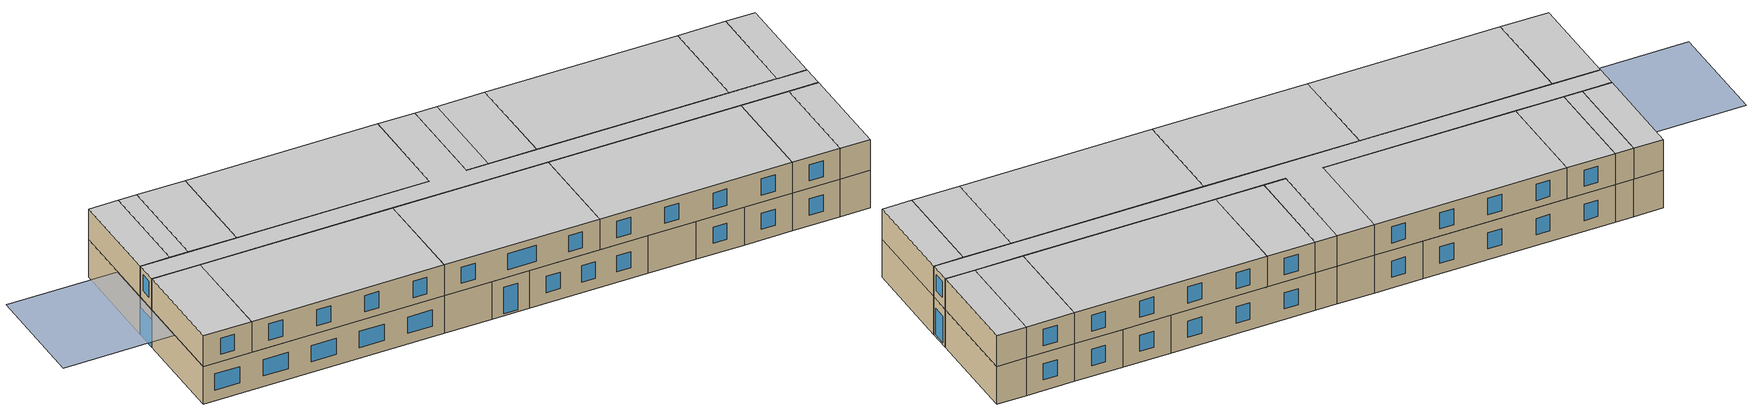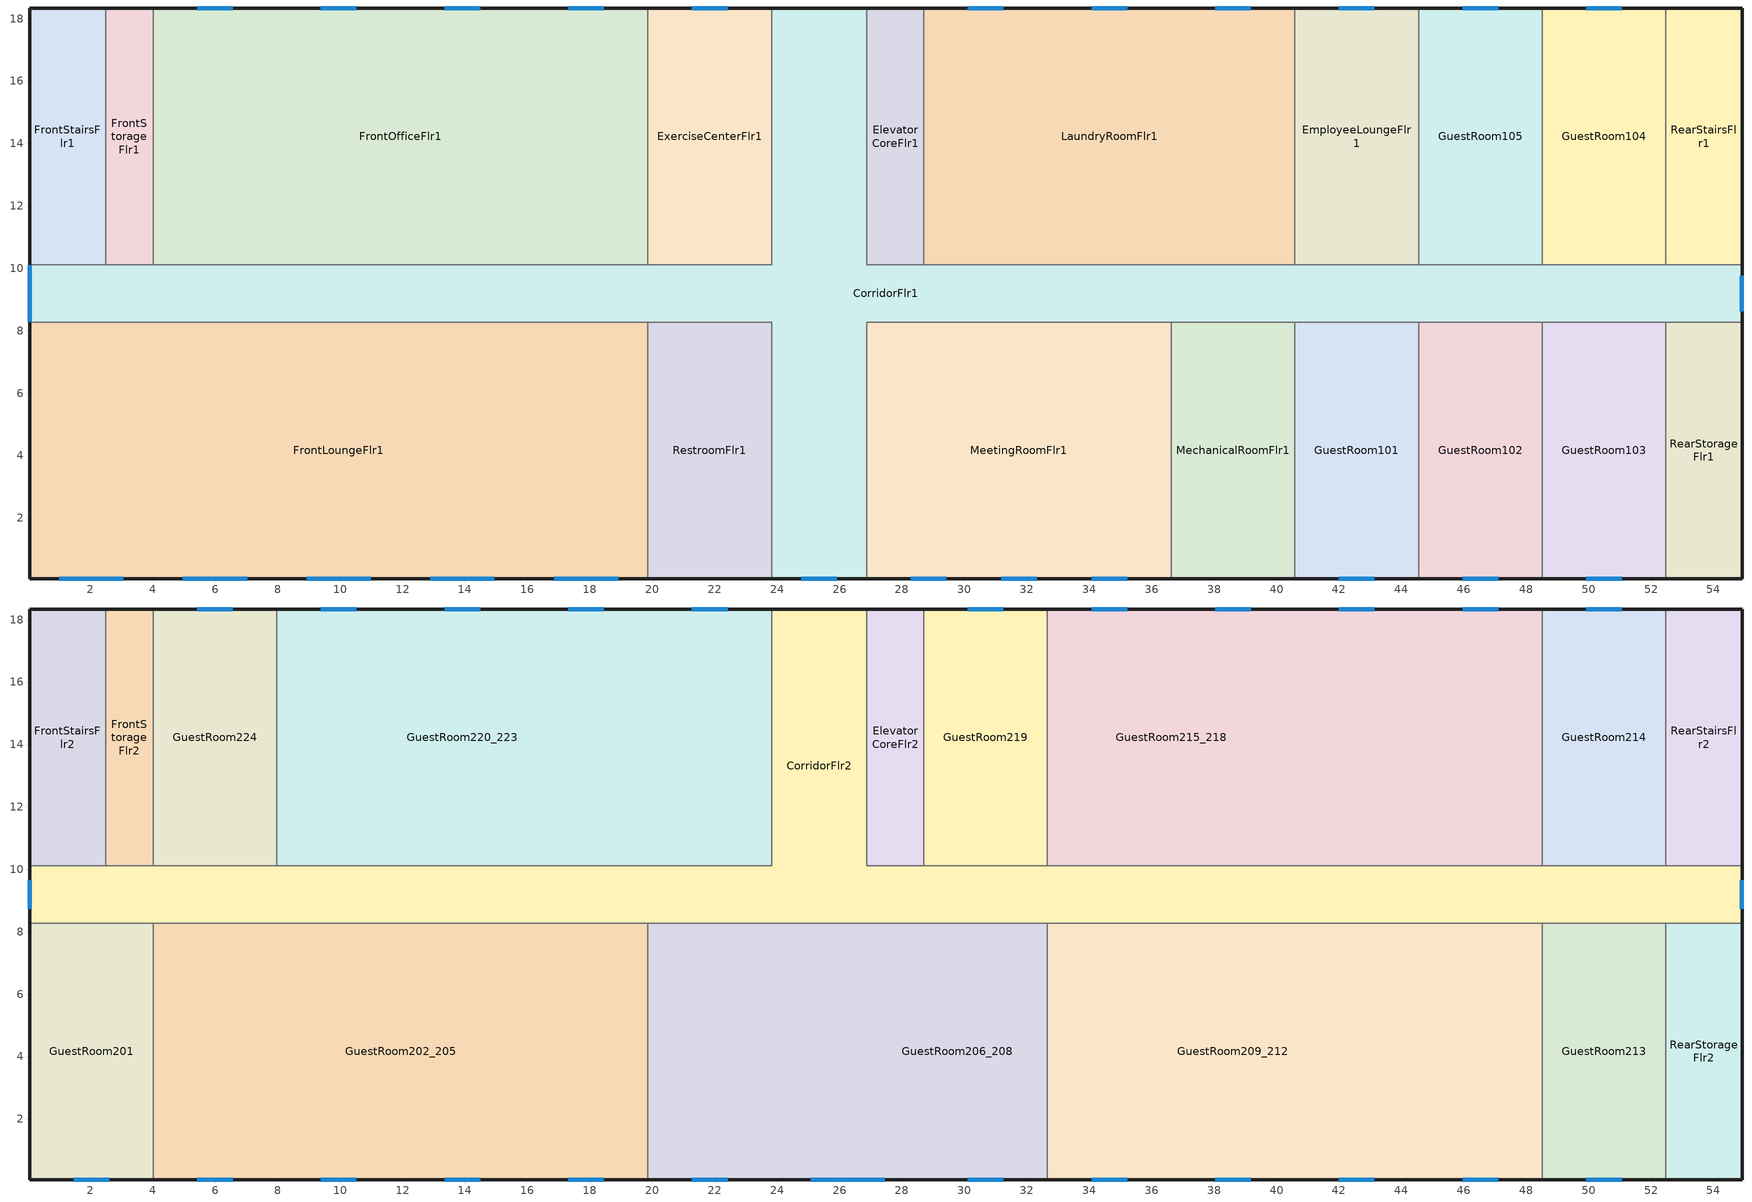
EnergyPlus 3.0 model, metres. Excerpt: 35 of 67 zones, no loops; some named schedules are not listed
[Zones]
RearStairsFlr1
 floor ground (Benchmarks-R_Pre1980_Table 8A-15_Unheated_Ext-slab): 54.91,10.11 52.47,10.11 52.47,18.34 54.91,18.34 z0
 wall outside (Steel-Framed_R-13_Ext-wall): 54.91,10.11 54.91,18.34 52.47,18.34 z0:3.35
 wall to GuestRoom104 (Standard_Int-Wall): 52.47,18.34 52.47,10.11 z0:3.35
 wall to CorridorFlr1 (Standard_Int-Wall): 52.47,10.11 54.91,10.11 z0:3.35
CorridorFlr1
 floor ground (Benchmarks-R_Pre1980_Table 8A-15_Unheated_Ext-slab): 54.91,8.28 26.87,8.28 26.87,0.05 23.82,0.05 23.82,8.28 0.05,8.28 0.05,10.11 23.82,10.11 23.82,18.34 26.87,18.34 26.87,10.11 54.91,10.11 z0
 wall outside (Steel-Framed_R-13_Ext-wall): 54.91,8.28 54.91,10.11 / 26.87,18.34 23.82,18.34 / 0.05,10.11 0.05,8.28 / 23.82,0.05 26.87,0.05 z0:3.35
 wall to GuestRoom104 (Standard_Int-Wall): 52.47,10.11 48.51,10.11 z0:3.35
 wall to GuestRoom105 (Standard_Int-Wall): 48.51,10.11 44.55,10.11 z0:3.35
 wall to EmployeeLoungeFlr1 (Standard_Int-Wall): 44.55,10.11 40.59,10.11 z0:3.35
 wall to LaundryRoomFlr1 (Standard_Int-Wall): 40.59,10.11 28.7,10.11 z0:3.35
 wall to ElevatorCoreFlr1 (Standard_Int-Wall): 28.7,10.11 26.87,10.11 26.87,18.34 z0:3.35
 wall to ExerciseCenterFlr1 (Standard_Int-Wall): 23.82,18.34 23.82,10.11 19.86,10.11 z0:3.35
 wall to FrontOfficeFlr1 (Standard_Int-Wall): 19.86,10.11 4.01,10.11 z0:3.35
 wall to FrontStorageFlr1 (Standard_Int-Wall): 4.01,10.11 2.49,10.11 z0:3.35
 wall to FrontStairsFlr1 (Standard_Int-Wall): 2.49,10.11 0.05,10.11 z0:3.35
 wall to FrontLoungeFlr1 (Standard_Int-Wall): 0.05,8.28 19.86,8.28 z0:3.35
 wall to RestroomFlr1 (Standard_Int-Wall): 19.86,8.28 23.82,8.28 23.82,0.05 z0:3.35
 wall to MeetingRoomFlr1 (Standard_Int-Wall): 26.87,0.05 26.87,8.28 36.62,8.28 z0:3.35
 wall to MechanicalRoomFlr1 (Standard_Int-Wall): 36.62,8.28 40.59,8.28 z0:3.35
 wall to GuestRoom101 (Standard_Int-Wall): 40.59,8.28 44.55,8.28 z0:3.35
 wall to GuestRoom102 (Standard_Int-Wall): 44.55,8.28 48.51,8.28 z0:3.35
 wall to GuestRoom103 (Standard_Int-Wall): 48.51,8.28 52.47,8.28 z0:3.35
 wall to RearStorageFlr1 (Standard_Int-Wall): 52.47,8.28 54.91,8.28 z0:3.35
 window (std_window_UValue_3.237_SHGC_0.25_VT_0.318_east): 54.91,8.62 54.91,9.76 z0.19:2.55
 window (std_window_UValue_3.237_SHGC_0.25_VT_0.318_west): 0.05,10.11 0.05,8.28 z0:2.44
 window (std_window_UValue_3.237_SHGC_0.25_VT_0.318): 24.78,0.05 25.92,0.05 z0.19:2.55
RearStorageFlr1
 floor ground (Benchmarks-R_Pre1980_Table 8A-15_Unheated_Ext-slab): 54.91,0.05 52.47,0.05 52.47,8.28 54.91,8.28 z0
 wall outside (Steel-Framed_R-13_Ext-wall): 52.47,0.05 54.91,0.05 54.91,8.28 z0:3.35
 wall to GuestRoom103 (Standard_Int-Wall): 52.47,8.28 52.47,0.05 z0:3.35
FrontLoungeFlr1
 floor ground (Benchmarks-R_Pre1980_Table 8A-15_Unheated_Ext-slab): 19.86,0.05 0.05,0.05 0.05,8.28 19.86,8.28 z0
 wall outside (Steel-Framed_R-13_Ext-wall): 0.05,8.28 0.05,0.05 19.86,0.05 z0:3.35
 wall to RestroomFlr1 (Standard_Int-Wall): 19.86,0.05 19.86,8.28 z0:3.35
 window (std_window_UValue_3.237_SHGC_0.25_VT_0.318): 1,0.05 3.06,0.05 / 4.96,0.05 7.02,0.05 / 8.93,0.05 10.98,0.05 / 12.89,0.05 14.94,0.05 / 16.85,0.05 18.91,0.05 z0.95:2.4
RestroomFlr1
 floor ground (Benchmarks-R_Pre1980_Table 8A-15_Unheated_Ext-slab): 23.82,0.05 19.86,0.05 19.86,8.28 23.82,8.28 z0
 wall outside (Steel-Framed_R-13_Ext-wall): 19.86,0.05 23.82,0.05 z0:3.35
MeetingRoomFlr1
 floor ground (Benchmarks-R_Pre1980_Table 8A-15_Unheated_Ext-slab): 36.62,0.05 26.87,0.05 26.87,8.28 36.62,8.28 z0
 wall outside (Steel-Framed_R-13_Ext-wall): 26.87,0.05 36.62,0.05 z0:3.35
 wall to MechanicalRoomFlr1 (Standard_Int-Wall): 36.62,0.05 36.62,8.28 z0:3.35
 window (std_window_UValue_3.237_SHGC_0.25_VT_0.318): 28.28,0.05 29.42,0.05 / 34.07,0.05 35.21,0.05 / 31.18,0.05 32.32,0.05 z0.95:2.4
MechanicalRoomFlr1
 floor ground (Benchmarks-R_Pre1980_Table 8A-15_Unheated_Ext-slab): 40.59,0.05 36.62,0.05 36.62,8.28 40.59,8.28 z0
 wall outside (Steel-Framed_R-13_Ext-wall): 36.62,0.05 40.59,0.05 z0:3.35
 wall to GuestRoom101 (Standard_Int-Wall): 40.59,0.05 40.59,8.28 z0:3.35
GuestRoom101
 floor ground (Benchmarks-R_Pre1980_Table 8A-15_Unheated_Ext-slab): 44.55,0.05 40.59,0.05 40.59,8.28 44.55,8.28 z0
 wall outside (Steel-Framed_R-13_Ext-wall): 40.59,0.05 44.55,0.05 z0:3.35
 wall to GuestRoom102 (Standard_Int-Wall): 44.55,0.05 44.55,8.28 z0:3.35
 window (std_window_UValue_3.237_SHGC_0.25_VT_0.318): 42,0.05 43.14,0.05 z0.95:2.4
GuestRoom102
 floor ground (Benchmarks-R_Pre1980_Table 8A-15_Unheated_Ext-slab): 48.51,0.05 44.55,0.05 44.55,8.28 48.51,8.28 z0
 wall outside (Steel-Framed_R-13_Ext-wall): 44.55,0.05 48.51,0.05 z0:3.35
 wall to GuestRoom103 (Standard_Int-Wall): 48.51,0.05 48.51,8.28 z0:3.35
 window (std_window_UValue_3.237_SHGC_0.25_VT_0.318): 45.96,0.05 47.1,0.05 z0.95:2.4
GuestRoom103
 floor ground (Benchmarks-R_Pre1980_Table 8A-15_Unheated_Ext-slab): 52.47,0.05 48.51,0.05 48.51,8.28 52.47,8.28 z0
 wall outside (Steel-Framed_R-13_Ext-wall): 48.51,0.05 52.47,0.05 z0:3.35
 window (std_window_UValue_3.237_SHGC_0.25_VT_0.318): 49.92,0.05 51.06,0.05 z0.95:2.4
GuestRoom104
 floor ground (Benchmarks-R_Pre1980_Table 8A-15_Unheated_Ext-slab): 52.47,10.11 48.51,10.11 48.51,18.34 52.47,18.34 z0
 wall outside (Steel-Framed_R-13_Ext-wall): 52.47,18.34 48.51,18.34 z0:3.35
 wall to GuestRoom105 (Standard_Int-Wall): 48.51,18.34 48.51,10.11 z0:3.35
 window (std_window_UValue_3.237_SHGC_0.25_VT_0.318_north): 51.06,18.34 49.92,18.34 z0.95:2.4
GuestRoom105
 floor ground (Benchmarks-R_Pre1980_Table 8A-15_Unheated_Ext-slab): 48.51,10.11 44.55,10.11 44.55,18.34 48.51,18.34 z0
 wall outside (Steel-Framed_R-13_Ext-wall): 48.51,18.34 44.55,18.34 z0:3.35
 wall to EmployeeLoungeFlr1 (Standard_Int-Wall): 44.55,18.34 44.55,10.11 z0:3.35
 window (std_window_UValue_3.237_SHGC_0.25_VT_0.318_north): 47.1,18.34 45.96,18.34 z0.95:2.4
EmployeeLoungeFlr1
 floor ground (Benchmarks-R_Pre1980_Table 8A-15_Unheated_Ext-slab): 44.55,10.11 40.59,10.11 40.59,18.34 44.55,18.34 z0
 wall outside (Steel-Framed_R-13_Ext-wall): 44.55,18.34 40.59,18.34 z0:3.35
 wall to LaundryRoomFlr1 (Standard_Int-Wall): 40.59,18.34 40.59,10.11 z0:3.35
 window (std_window_UValue_3.237_SHGC_0.25_VT_0.318_north): 43.14,18.34 42,18.34 z0.95:2.4
LaundryRoomFlr1
 floor ground (Benchmarks-R_Pre1980_Table 8A-15_Unheated_Ext-slab): 40.59,10.11 28.7,10.11 28.7,18.34 40.59,18.34 z0
 wall outside (Steel-Framed_R-13_Ext-wall): 40.59,18.34 28.7,18.34 z0:3.35
 wall to ElevatorCoreFlr1 (Standard_Int-Wall): 28.7,18.34 28.7,10.11 z0:3.35
 window (std_window_UValue_3.237_SHGC_0.25_VT_0.318_north): 39.17,18.34 38.04,18.34 / 35.21,18.34 34.07,18.34 / 31.25,18.34 30.11,18.34 z0.95:2.4
ElevatorCoreFlr1
 floor ground (Benchmarks-R_Pre1980_Table 8A-15_Unheated_Ext-slab): 28.7,10.11 26.87,10.11 26.87,18.34 28.7,18.34 z0
 wall outside (Steel-Framed_R-13_Ext-wall): 28.7,18.34 26.87,18.34 z0:3.35
ExerciseCenterFlr1
 floor ground (Benchmarks-R_Pre1980_Table 8A-15_Unheated_Ext-slab): 23.82,10.11 19.86,10.11 19.86,18.34 23.82,18.34 z0
 wall outside (Steel-Framed_R-13_Ext-wall): 23.82,18.34 19.86,18.34 z0:3.35
 wall to FrontOfficeFlr1 (Standard_Int-Wall): 19.86,18.34 19.86,10.11 z0:3.35
 window (std_window_UValue_3.237_SHGC_0.25_VT_0.318_north): 22.41,18.34 21.27,18.34 z0.95:2.4
FrontOfficeFlr1
 floor ground (Benchmarks-R_Pre1980_Table 8A-15_Unheated_Ext-slab): 19.86,10.11 4.01,10.11 4.01,18.34 19.86,18.34 z0
 wall outside (Steel-Framed_R-13_Ext-wall): 19.86,18.34 4.01,18.34 z0:3.35
 wall to FrontStorageFlr1 (Standard_Int-Wall): 4.01,18.34 4.01,10.11 z0:3.35
 window (std_window_UValue_3.237_SHGC_0.25_VT_0.318_north): 18.45,18.34 17.31,18.34 / 14.49,18.34 13.35,18.34 / 10.52,18.34 9.38,18.34 / 6.56,18.34 5.42,18.34 z0.95:2.4
FrontStairsFlr1
 floor ground (Benchmarks-R_Pre1980_Table 8A-15_Unheated_Ext-slab): 2.49,10.11 0.05,10.11 0.05,18.34 2.49,18.34 z0
 wall outside (Steel-Framed_R-13_Ext-wall): 2.49,18.34 0.05,18.34 0.05,10.11 z0:3.35
 wall to FrontStorageFlr1 (Standard_Int-Wall): 2.49,10.11 2.49,18.34 z0:3.35
FrontStorageFlr1
 floor ground (Benchmarks-R_Pre1980_Table 8A-15_Unheated_Ext-slab): 4.01,10.11 2.49,10.11 2.49,18.34 4.01,18.34 z0
 wall outside (Steel-Framed_R-13_Ext-wall): 4.01,18.34 2.49,18.34 z0:3.35
RearStairsFlr2
 floor to RearStairsFlr1 (INT-FLOOR-TOPSIDE): 54.91,10.11 52.47,10.11 52.47,18.34 54.91,18.34 z3.35
 wall outside (Steel-Framed_R-13_Ext-wall): 54.91,10.11 54.91,18.34 52.47,18.34 z3.35:6.1
 wall to GuestRoom214 (Standard_Int-Wall): 52.47,18.34 52.47,10.11 z3.35:6.1
 wall to CorridorFlr2 (Standard_Int-Wall): 52.47,10.11 54.91,10.11 z3.35:6.1
 ceiling to RearStairsFlr3 (INT-FLOOR-UNDERSIDE): 52.47,10.11 54.91,10.11 54.91,18.34 52.47,18.34 z6.1
CorridorFlr2
 floor to CorridorFlr1 (INT-FLOOR-TOPSIDE): 54.91,8.28 0.05,8.28 0.05,10.11 23.82,10.11 23.82,18.34 26.87,18.34 26.87,10.11 54.91,10.11 z3.35
 wall outside (Steel-Framed_R-13_Ext-wall): 54.91,8.28 54.91,10.11 / 26.87,18.34 23.82,18.34 / 0.05,10.11 0.05,8.28 z3.35:6.1
 wall to GuestRoom214 (Standard_Int-Wall): 52.47,10.11 48.51,10.11 z3.35:6.1
 wall to GuestRoom215_218 (Standard_Int-Wall): 48.51,10.11 32.66,10.11 z3.35:6.1
 wall to GuestRoom219 (Standard_Int-Wall): 32.66,10.11 28.7,10.11 z3.35:6.1
 wall to ElevatorCoreFlr2 (Standard_Int-Wall): 28.7,10.11 26.87,10.11 26.87,18.34 z3.35:6.1
 wall to GuestRoom220_223 (Standard_Int-Wall): 23.82,18.34 23.82,10.11 7.97,10.11 z3.35:6.1
 wall to GuestRoom224 (Standard_Int-Wall): 7.97,10.11 4.01,10.11 z3.35:6.1
 wall to FrontStorageFlr2 (Standard_Int-Wall): 4.01,10.11 2.49,10.11 z3.35:6.1
 wall to FrontStairsFlr2 (Standard_Int-Wall): 2.49,10.11 0.05,10.11 z3.35:6.1
 wall to GuestRoom201 (Standard_Int-Wall): 0.05,8.28 4.01,8.28 z3.35:6.1
 wall to GuestRoom202_205 (Standard_Int-Wall): 4.01,8.28 19.86,8.28 z3.35:6.1
 wall to GuestRoom206_208 (Standard_Int-Wall): 19.86,8.28 32.66,8.28 z3.35:6.1
 wall to GuestRoom209_212 (Standard_Int-Wall): 32.66,8.28 48.51,8.28 z3.35:6.1
 wall to GuestRoom213 (Standard_Int-Wall): 48.51,8.28 52.47,8.28 z3.35:6.1
 wall to RearStorageFlr2 (Standard_Int-Wall): 52.47,8.28 54.91,8.28 z3.35:6.1
 window (std_window_UValue_3.237_SHGC_0.25_VT_0.318_east): 54.91,8.73 54.91,9.66 z4.19:5.61
 window (std_window_UValue_3.237_SHGC_0.25_VT_0.318_west): 0.05,9.66 0.05,8.73 z4.19:5.61
 ceiling to CorridorFlr3 (INT-FLOOR-UNDERSIDE): 0.05,8.28 54.91,8.28 54.91,10.11 26.87,10.11 26.87,18.34 23.82,18.34 23.82,10.11 0.05,10.11 z6.1
RearStorageFlr2
 floor to RearStorageFlr1 (INT-FLOOR-TOPSIDE): 54.91,0.05 52.47,0.05 52.47,8.28 54.91,8.28 z3.35
 wall outside (Steel-Framed_R-13_Ext-wall): 52.47,0.05 54.91,0.05 54.91,8.28 z3.35:6.1
 wall to GuestRoom213 (Standard_Int-Wall): 52.47,8.28 52.47,0.05 z3.35:6.1
 ceiling to RearStorageFlr3 (INT-FLOOR-UNDERSIDE): 52.47,0.05 54.91,0.05 54.91,8.28 52.47,8.28 z6.1
GuestRoom201
 floor to FrontLoungeFlr1 (INT-FLOOR-TOPSIDE): 4.01,0.05 0.05,0.05 0.05,8.28 4.01,8.28 z3.35
 wall outside (Steel-Framed_R-13_Ext-wall): 0.05,8.28 0.05,0.05 4.01,0.05 z3.35:6.1
 wall to GuestRoom202_205 (Standard_Int-Wall): 4.01,0.05 4.01,8.28 z3.35:6.1
 window (std_window_UValue_3.237_SHGC_0.25_VT_0.318): 1.46,0.05 2.6,0.05 z4:5.45
 ceiling to GuestRoom301 (INT-FLOOR-UNDERSIDE): 0.05,0.05 4.01,0.05 4.01,8.28 0.05,8.28 z6.1
GuestRoom202_205
 floor to FrontLoungeFlr1 (INT-FLOOR-TOPSIDE): 19.86,0.05 4.01,0.05 4.01,8.28 19.86,8.28 z3.35
 wall outside (Steel-Framed_R-13_Ext-wall): 4.01,0.05 19.86,0.05 z3.35:6.1
 wall to GuestRoom206_208 (Standard_Int-Wall): 19.86,0.05 19.86,8.28 z3.35:6.1
 window (std_window_UValue_3.237_SHGC_0.25_VT_0.318): 5.42,0.05 6.56,0.05 / 9.38,0.05 10.52,0.05 / 13.35,0.05 14.49,0.05 / 17.31,0.05 18.45,0.05 z4:5.45
 ceiling to GuestRoom302_305 (INT-FLOOR-UNDERSIDE): 4.01,0.05 19.86,0.05 19.86,8.28 4.01,8.28 z6.1
GuestRoom206_208
 floor to CorridorFlr1 (INT-FLOOR-TOPSIDE): 26.87,0.05 23.82,0.05 23.82,8.28 26.87,8.28 z3.35
 floor to RestroomFlr1 (INT-FLOOR-TOPSIDE): 23.82,0.05 19.86,0.05 19.86,8.28 23.82,8.28 z3.35
 floor to MeetingRoomFlr1 (INT-FLOOR-TOPSIDE): 32.66,0.05 26.87,0.05 26.87,8.28 32.66,8.28 z3.35
 wall outside (Steel-Framed_R-13_Ext-wall): 19.86,0.05 32.66,0.05 z3.35:6.1
 wall to GuestRoom209_212 (Standard_Int-Wall): 32.66,0.05 32.66,8.28 z3.35:6.1
 window (std_window_UValue_3.237_SHGC_0.25_VT_0.318): 21.27,0.05 22.41,0.05 / 25.08,0.05 27.44,0.05 / 30.11,0.05 31.25,0.05 z4:5.45
 ceiling to GuestRoom306_308 (INT-FLOOR-UNDERSIDE): 19.86,0.05 32.66,0.05 32.66,8.28 19.86,8.28 z6.1
GuestRoom209_212
 floor to MeetingRoomFlr1 (INT-FLOOR-TOPSIDE): 36.62,0.05 32.66,0.05 32.66,8.28 36.62,8.28 z3.35
 floor to MechanicalRoomFlr1 (INT-FLOOR-TOPSIDE): 40.59,0.05 36.62,0.05 36.62,8.28 40.59,8.28 z3.35
 floor to GuestRoom101 (INT-FLOOR-TOPSIDE): 44.55,0.05 40.59,0.05 40.59,8.28 44.55,8.28 z3.35
 floor to GuestRoom102 (INT-FLOOR-TOPSIDE): 48.51,0.05 44.55,0.05 44.55,8.28 48.51,8.28 z3.35
 wall outside (Steel-Framed_R-13_Ext-wall): 32.66,0.05 48.51,0.05 z3.35:6.1
 wall to GuestRoom213 (Standard_Int-Wall): 48.51,0.05 48.51,8.28 z3.35:6.1
 window (std_window_UValue_3.237_SHGC_0.25_VT_0.318): 34.07,0.05 35.21,0.05 / 38.04,0.05 39.17,0.05 / 42,0.05 43.14,0.05 / 45.96,0.05 47.1,0.05 z4:5.45
 ceiling to GuestRoom309_312 (INT-FLOOR-UNDERSIDE): 32.66,0.05 48.51,0.05 48.51,8.28 32.66,8.28 z6.1
GuestRoom213
 floor to GuestRoom103 (INT-FLOOR-TOPSIDE): 52.47,0.05 48.51,0.05 48.51,8.28 52.47,8.28 z3.35
 wall outside (Steel-Framed_R-13_Ext-wall): 48.51,0.05 52.47,0.05 z3.35:6.1
 window (std_window_UValue_3.237_SHGC_0.25_VT_0.318): 49.92,0.05 51.06,0.05 z4:5.45
 ceiling to GuestRoom313 (INT-FLOOR-UNDERSIDE): 48.51,0.05 52.47,0.05 52.47,8.28 48.51,8.28 z6.1
GuestRoom214
 floor to GuestRoom104 (INT-FLOOR-TOPSIDE): 52.47,10.11 48.51,10.11 48.51,18.34 52.47,18.34 z3.35
 wall outside (Steel-Framed_R-13_Ext-wall): 52.47,18.34 48.51,18.34 z3.35:6.1
 wall to GuestRoom215_218 (Standard_Int-Wall): 48.51,18.34 48.51,10.11 z3.35:6.1
 window (std_window_UValue_3.237_SHGC_0.25_VT_0.318_north): 51.06,18.34 49.92,18.34 z4:5.45
 ceiling to GuestRoom314 (INT-FLOOR-UNDERSIDE): 48.51,10.11 52.47,10.11 52.47,18.34 48.51,18.34 z6.1
GuestRoom215_218
 floor to GuestRoom105 (INT-FLOOR-TOPSIDE): 48.51,10.11 44.55,10.11 44.55,18.34 48.51,18.34 z3.35
 floor to EmployeeLoungeFlr1 (INT-FLOOR-TOPSIDE): 44.55,10.11 40.59,10.11 40.59,18.34 44.55,18.34 z3.35
 floor to LaundryRoomFlr1 (INT-FLOOR-TOPSIDE): 40.59,10.11 32.66,10.11 32.66,18.34 40.59,18.34 z3.35
 wall outside (Steel-Framed_R-13_Ext-wall): 48.51,18.34 32.66,18.34 z3.35:6.1
 wall to GuestRoom219 (Standard_Int-Wall): 32.66,18.34 32.66,10.11 z3.35:6.1
 window (std_window_UValue_3.237_SHGC_0.25_VT_0.318_north): 47.1,18.34 45.96,18.34 / 43.14,18.34 42,18.34 / 39.17,18.34 38.04,18.34 / 35.21,18.34 34.07,18.34 z4:5.45
 ceiling to GuestRoom315_318 (INT-FLOOR-UNDERSIDE): 32.66,10.11 48.51,10.11 48.51,18.34 32.66,18.34 z6.1
ElevatorCoreFlr2
 floor to ElevatorCoreFlr1 (INT-FLOOR-TOPSIDE): 28.7,10.11 26.87,10.11 26.87,18.34 28.7,18.34 z3.35
 wall outside (Steel-Framed_R-13_Ext-wall): 28.7,18.34 26.87,18.34 z3.35:6.1
 wall to GuestRoom219 (Standard_Int-Wall): 28.7,10.11 28.7,18.34 z3.35:6.1
 ceiling to ElevatorCoreFlr3 (INT-FLOOR-UNDERSIDE): 26.87,10.11 28.7,10.11 28.7,18.34 26.87,18.34 z6.1
GuestRoom219
 floor to LaundryRoomFlr1 (INT-FLOOR-TOPSIDE): 32.66,10.11 28.7,10.11 28.7,18.34 32.66,18.34 z3.35
 wall outside (Steel-Framed_R-13_Ext-wall): 32.66,18.34 28.7,18.34 z3.35:6.1
 window (std_window_UValue_3.237_SHGC_0.25_VT_0.318_north): 31.25,18.34 30.11,18.34 z4:5.45
 ceiling to GuestRoom319 (INT-FLOOR-UNDERSIDE): 28.7,10.11 32.66,10.11 32.66,18.34 28.7,18.34 z6.1
GuestRoom220_223
 floor to ExerciseCenterFlr1 (INT-FLOOR-TOPSIDE): 23.82,10.11 19.86,10.11 19.86,18.34 23.82,18.34 z3.35
 floor to FrontOfficeFlr1 (INT-FLOOR-TOPSIDE): 19.86,10.11 7.97,10.11 7.97,18.34 19.86,18.34 z3.35
 wall outside (Steel-Framed_R-13_Ext-wall): 23.82,18.34 7.97,18.34 z3.35:6.1
 wall to GuestRoom224 (Standard_Int-Wall): 7.97,18.34 7.97,10.11 z3.35:6.1
 window (std_window_UValue_3.237_SHGC_0.25_VT_0.318_north): 22.41,18.34 21.27,18.34 / 18.45,18.34 17.31,18.34 / 14.49,18.34 13.35,18.34 / 10.52,18.34 9.38,18.34 z4:5.45
 ceiling to GuestRoom320_323 (INT-FLOOR-UNDERSIDE): 7.97,10.11 23.82,10.11 23.82,18.34 7.97,18.34 z6.1
GuestRoom224
 floor to FrontOfficeFlr1 (INT-FLOOR-TOPSIDE): 7.97,10.11 4.01,10.11 4.01,18.34 7.97,18.34 z3.35
 wall outside (Steel-Framed_R-13_Ext-wall): 7.97,18.34 4.01,18.34 z3.35:6.1
 wall to FrontStorageFlr2 (Standard_Int-Wall): 4.01,18.34 4.01,10.11 z3.35:6.1
 window (std_window_UValue_3.237_SHGC_0.25_VT_0.318_north): 6.56,18.34 5.42,18.34 z4:5.45
 ceiling to GuestRoom324 (INT-FLOOR-UNDERSIDE): 4.01,10.11 7.97,10.11 7.97,18.34 4.01,18.34 z6.1
FrontStorageFlr2
 floor to FrontStorageFlr1 (INT-FLOOR-TOPSIDE): 4.01,10.11 2.49,10.11 2.49,18.34 4.01,18.34 z3.35
 wall outside (Steel-Framed_R-13_Ext-wall): 4.01,18.34 2.49,18.34 z3.35:6.1
 wall to FrontStairsFlr2 (Standard_Int-Wall): 2.49,18.34 2.49,10.11 z3.35:6.1
 ceiling to FrontStorageFlr3 (INT-FLOOR-UNDERSIDE): 2.49,10.11 4.01,10.11 4.01,18.34 2.49,18.34 z6.1
FrontStairsFlr2
 floor to FrontStairsFlr1 (INT-FLOOR-TOPSIDE): 2.49,10.11 0.05,10.11 0.05,18.34 2.49,18.34 z3.35
 wall outside (Steel-Framed_R-13_Ext-wall): 2.49,18.34 0.05,18.34 0.05,10.11 z3.35:6.1
 ceiling to FrontStairsFlr3 (INT-FLOOR-UNDERSIDE): 0.05,10.11 2.49,10.11 2.49,18.34 0.05,18.34 z6.1
shading: 0,4.57 0,13.72 -9.14,13.72 -9.14,4.57 z3.35
[Building]
Benchmark Small Hotel New V1.0_3.0: North Axis=0; Terrain=City; Loads Convergence Tolerance Value=0.04; Temperature Convergence Tolerance Value=0.2; Solar Distribution=FullInteriorAndExterior; Maximum Number of Warmup Days=25
[Site:Location]
LAS_VEGAS_NV_USA TMY2-23169: Latitude {deg}=36.08; Longitude {deg}=-115.17; Time Zone {hr}=-8; Elevation {m}=664
[Site:GroundTemperature:BuildingSurface]
19.75, 19.79, 19.8, 19.83, 19.86, 19.86, 19.81, 19.8, 19.83, 19.86, 19.87, 19.84
[Site:WaterMainsTemperature]
Calculation Method=CORRELATION; Annual Average Outdoor Air Temperature {C}=19.48; Maximum Difference In Monthly Average Outdoor Air Temperatures {deltaC}=25.6
[SizingPeriod:DesignDay] Barometric Pressure {Pa}=93598; Rain Indicator=0; Snow Indicator=0; Day of Month=21; Daylight Saving Time Indicator=0; Humidity Indicating Type=WetBulb
Name | Maximum Dry-Bulb Temperature {C} | Daily Temperature Range {deltaC} | Humidity Indicating Conditions at Maximum Dry-Bulb | Wind Speed {m/s} | Wind Direction {deg} | Sky Clearness | Month | Day Type
LAS_VEGAS Ann Htg 99.6% Condns DB | -1.7 | 0 | -1.7 | 3.1 | 240 | 0 | 1 | WinterDesignDay
LAS_VEGAS Ann Clg .4% Condns DB=>MWB | 42.4 | 13.6 | 19.4 | 5.3 | 230 | 1 | 7 | SummerDesignDay
[WindowMaterial:Glazing]
Theoretical Glass [68]: Optical Data Type=SpectralAverage; Thickness=0.003; Solar Transmittance at Normal Incidence=0.2442; Front Side Solar Reflectance at Normal Incidence=0.7058; Back Side Solar Reflectance at Normal Incidence=0.7058; Visible Transmittance at Normal Incidence=0.3192; Front Side Visible Reflectance at Normal Incidence=0.6308; Back Side Visible Reflectance at Normal Incidence=0.6308; Infrared Transmittance at Normal Incidence=0; Front Side Infrared Hemispherical Emissivity=0.9; Back Side Infrared Hemispherical Emissivity=0.9; Conductivity=0.0199; Dirt Correction Factor for Solar and Visible Transmittance=1; Solar Diffusing=No
[Material] Thermal Absorptance=0.9
Name | Roughness | Thickness | Conductivity | Density | Specific Heat | Solar Absorptance | Visible Absorptance | Thickness {m} | Conductivity {W/m-K} | Density {kg/m3} | Specific Heat {J/kg-K}
GP01 1/2 GYPSUM | Smooth | 0.0127 | 0.16 | 800 | 1090 | 0.7 | 0.5
Wall Insulation [1] | MediumRough | 0.0373 | 0.045 | 265 | 836.8 | 0.7 | 0.7
1/2IN Gypsum | Smooth | 0.0127 | 0.16 | 784.9 | 830 | 0.92 | 0.92
MAT-CC05 8 HW CONCRETE | Rough | 0.2032 | 1.311 | 2240 | 836.8 | 0.7 | 0.7
Std Wood 6inch | MediumSmooth |  |  |  |  | 0.7 | 0.7 | 0.15 | 0.12 | 540 | 1210
Std MAT-CC05 4  MW CONCRETE | Rough |  |  |  |  | 0.7 | 0.2 | 0.1 | 0.858 | 1968 | 836.8
[Material:NoMass] Thermal Absorptance=0.9; Solar Absorptance=0.7
Name | Roughness | Thermal Resistance {(m2-K)/W} | Visible Absorptance | Thermal Resistance {m2-K/W}
MAT-SHEATH | Rough | 0.3626 | 0.7
CP02 CARPET PAD | VeryRough | 0.2165 | 0.8
Std CP02 CARPET PAD | VeryRough |  | 0.8 | 0.21648
[Construction]
InteriorFurnishings: Std Wood 6inch
INT-FLOOR-TOPSIDE: Std MAT-CC05 4  MW CONCRETE, Std CP02 CARPET PAD
INT-FLOOR-UNDERSIDE: Std CP02 CARPET PAD, Std MAT-CC05 4  MW CONCRETE
std_window_UValue_3.237_SHGC_0.25_VT_0.318; std_window_UValue_3.237_SHGC_0.25_VT_0.318_east; std_window_UValue_3.237_SHGC_0.25_VT_0.318_north; std_window_UValue_3.237_SHGC_0.25_VT_0.318_west: Theoretical Glass [68]
Standard_Int-Wall: GP01 1/2 GYPSUM, GP01 1/2 GYPSUM
Steel-Framed_R-13_Ext-wall: MAT-SHEATH, Wall Insulation [1], 1/2IN Gypsum
Benchmarks-R_Pre1980_Table 8A-15_Unheated_Ext-slab: MAT-CC05 8 HW CONCRETE, CP02 CARPET PAD
[ComponentCost:LineItem]
Name | Line Item Type | Item | Cost per Unit of Output Capacity | Cost per Each | Quantity
LIGHTING EQUIP:RearStairsFlr1 | Lights | RearStairsFlr1 | 1
LIGHTING EQUIP:RearStorageFlr1 | Lights | RearStorageFlr1 | 1
ElectricEquipment:ElevatorCoreFlr1:Elevators | General | ElevatorCoreFlr1 |  | 1 | 1.932
LIGHTING EQUIP:FrontStairsFlr1 | Lights | FrontStairsFlr1 | 1
LIGHTING EQUIP:FrontStorageFlr1 | Lights | FrontStorageFlr1 | 1
LIGHTING EQUIP:RearStairsFlr2 | Lights | RearStairsFlr2 | 1
LIGHTING EQUIP:RearStorageFlr2 | Lights | RearStorageFlr2 | 1
LIGHTING EQUIP:FrontStorageFlr2 | Lights | FrontStorageFlr2 | 1
LIGHTING EQUIP:FrontStairsFlr2 | Lights | FrontStairsFlr2 | 1
[Zone] Type=1; Multiplier=1; Ceiling Height=-9999; Part of Total Floor Area=Yes
Name | Volume
RearStairsFlr1 | 67.2974
CorridorFlr1 | 504.616
RearStorageFlr1 | 67.3023
FrontLoungeFlr1 | 546.6966
RestroomFlr1; MechanicalRoomFlr1; GuestRoom101; GuestRoom102; GuestRoom103 | 109.3393
MeetingRoomFlr1 | 269.1429
GuestRoom104; GuestRoom105; EmployeeLoungeFlr1; ExerciseCenterFlr1 | 109.3313
LaundryRoomFlr1 | 327.994
ElevatorCoreFlr1 | 50.4606
FrontOfficeFlr1 | 437.3254
FrontStairsFlr1 | 67.2808
FrontStorageFlr1 | 42.0505
RearStairsFlr2 | 55.0615
CorridorFlr2 | 344.0527
RearStorageFlr2 | 55.0655
GuestRoom201; GuestRoom213 | 89.4594
GuestRoom202_205; GuestRoom209_212 | 357.8378
GuestRoom206_208 | 289.0228
GuestRoom214; GuestRoom219; GuestRoom224 | 89.4529
GuestRoom215_218; GuestRoom220_223 | 357.8117
ElevatorCoreFlr2 | 41.286
FrontStorageFlr2 | 34.405
FrontStairsFlr2 | 55.0479
[InternalMass] Construction=InteriorFurnishings
Name | Zone | Surface Area
RearStairsFlr1_InternalMass_1 | RearStairsFlr1 | 40.144
CorridorFlr1_InternalMass_1 | CorridorFlr1 | 301.0117
RearStorageFlr1_InternalMass_1 | RearStorageFlr1 | 40.1469
FrontLoungeFlr1_InternalMass_1 | FrontLoungeFlr1 | 326.1134
RestroomFlr1_InternalMass_1 | RestroomFlr1 | 65.2227
MeetingRoomFlr1_InternalMass_1 | MeetingRoomFlr1 | 160.5482
MechanicalRoomFlr1_InternalMass_1 | MechanicalRoomFlr1 | 65.2227
GuestRoom101_InternalMass_1 | GuestRoom101 | 65.2227
GuestRoom102_InternalMass_1 | GuestRoom102 | 65.2227
GuestRoom103_InternalMass_1 | GuestRoom103 | 65.2227
GuestRoom104_InternalMass_1 | GuestRoom104 | 65.2179
GuestRoom105_InternalMass_1 | GuestRoom105 | 65.2179
EmployeeLoungeFlr1_InternalMass_1 | EmployeeLoungeFlr1 | 65.2179
LaundryRoomFlr1_InternalMass_1 | LaundryRoomFlr1 | 195.6538
ElevatorCoreFlr1_InternalMass_1 | ElevatorCoreFlr1 | 30.1006
ExerciseCenterFlr1_InternalMass_1 | ExerciseCenterFlr1 | 65.2179
FrontOfficeFlr1_InternalMass_1 | FrontOfficeFlr1 | 260.8717
FrontStairsFlr1_InternalMass_1 | FrontStairsFlr1 | 40.1341
FrontStorageFlr1_InternalMass_1 | FrontStorageFlr1 | 25.0838
RearStairsFlr2_InternalMass_1 | RearStairsFlr2 | 40.144
CorridorFlr2_InternalMass_1 | CorridorFlr2 | 250.8404
RearStorageFlr2_InternalMass_1 | RearStorageFlr2 | 40.1469
GuestRoom201_InternalMass_1 | GuestRoom201 | 65.2227
GuestRoom202_205_InternalMass_1 | GuestRoom202_205 | 260.8908
GuestRoom206_208_InternalMass_1 | GuestRoom206_208 | 210.7195
GuestRoom209_212_InternalMass_1 | GuestRoom209_212 | 260.8908
GuestRoom213_InternalMass_1 | GuestRoom213 | 65.2227
GuestRoom214_InternalMass_1 | GuestRoom214 | 65.2179
GuestRoom215_218_InternalMass_1 | GuestRoom215_218 | 260.8717
GuestRoom219_InternalMass_1 | GuestRoom219 | 65.2179
GuestRoom220_223_InternalMass_1 | GuestRoom220_223 | 260.8717
GuestRoom224_InternalMass_1 | GuestRoom224 | 65.2179
FrontStorageFlr2_InternalMass_1 | FrontStorageFlr2 | 25.0838
FrontStairsFlr2_InternalMass_1 | FrontStairsFlr2 | 40.1341
[Lights] Design Level Calculation Method=LightingLevel; Return Air Fraction=0; Fraction Radiant=0.7; Fraction Visible=0.2; Fraction Replaceable=1; Return Air Fraction is Calculated from Plenum Temperature=No
Name | Zone | Schedule | Design Level {W}
RearStairsFlr1_Lights | RearStairsFlr1 | Corridor_Ltg_Sch | 129.6651
CorridorFlr1_Lights | CorridorFlr1 | Corridor_Ltg_Sch | 809.7215
RearStorageFlr1_Lights | RearStorageFlr1 | Storage_Ltg_Sch | 172.6317
FrontLoungeFlr1_Lights | FrontLoungeFlr1 | EmployeeLounge_Ltg_Sch | 1924.07
RestroomFlr1_Lights | RestroomFlr1 | BLDG_LIGHT_SCH | 316.33
MeetingRoomFlr1_Lights | MeetingRoomFlr1 | MeetingRoom_Ltg_Sch_Base | 1123.84
MechanicalRoomFlr1_Lights | MechanicalRoomFlr1 | BLDG_LIGHT_SCH | 526.9993
GuestRoom101_Lights | GuestRoom101 | GuestRoom_Ltg_Sch_Base | 877.2452
GuestRoom102_Lights | GuestRoom102 | GuestRoom_Ltg_Sch_Base | 877.2452
GuestRoom103_Lights | GuestRoom103 | GuestRoom_Ltg_Sch_Base | 877.2452
GuestRoom104_Lights | GuestRoom104 | GuestRoom_Ltg_Sch_Base | 877.1812
GuestRoom105_Lights | GuestRoom105 | GuestRoom_Ltg_Sch_Base | 877.1812
EmployeeLoungeFlr1_Lights | EmployeeLoungeFlr1 | EmployeeLounge_Ltg_Sch | 420.6557
LaundryRoomFlr1_Lights | LaundryRoomFlr1 | LaundryRoom_Ltg_Sch | 733.7018
ExerciseCenterFlr1_Lights | ExerciseCenterFlr1 | ExerciseRoom_Ltg_Sch_Base | 316.307
FrontOfficeFlr1_Lights | FrontOfficeFlr1 | Office_Ltg_Sch_Base | 1544.36
FrontStairsFlr1_Lights | FrontStairsFlr1 | Corridor_Ltg_Sch | 129.6332
FrontStorageFlr1_Lights | FrontStorageFlr1 | Storage_Ltg_Sch | 107.8604
RearStairsFlr2_Lights | RearStairsFlr2 | Corridor_Ltg_Sch | 129.6651
CorridorFlr2_Lights | CorridorFlr2 | Corridor_Ltg_Sch | 674.7607
RearStorageFlr2_Lights | RearStorageFlr2 | Storage_Ltg_Sch | 172.6317
GuestRoom201_Lights | GuestRoom201 | GuestRoom_Ltg_Sch_Base | 877.2452
GuestRoom202_205_Lights | GuestRoom202_205 | GuestRoom_Ltg_Sch_Base | 3508.98
GuestRoom206_208_Lights | GuestRoom206_208 | GuestRoom_Ltg_Sch_Base | 2834.18
GuestRoom209_212_Lights | GuestRoom209_212 | GuestRoom_Ltg_Sch_Base | 3508.98
GuestRoom213_Lights | GuestRoom213 | GuestRoom_Ltg_Sch_Base | 877.2452
GuestRoom214_Lights | GuestRoom214 | GuestRoom_Ltg_Sch_Base | 877.1812
GuestRoom215_218_Lights | GuestRoom215_218 | GuestRoom_Ltg_Sch_Base | 3508.72
GuestRoom219_Lights | GuestRoom219 | GuestRoom_Ltg_Sch_Base | 877.1812
GuestRoom220_223_Lights | GuestRoom220_223 | GuestRoom_Ltg_Sch_Base | 3508.72
GuestRoom224_Lights | GuestRoom224 | GuestRoom_Ltg_Sch_Base | 877.1812
FrontStorageFlr2_Lights | FrontStorageFlr2 | Storage_Ltg_Sch | 147.9945
FrontStairsFlr2_Lights | FrontStairsFlr2 | Corridor_Ltg_Sch | 129.6332
[Sizing:Zone] Zone Cooling Design Supply Air Temperature {C}=14; Zone Heating Design Supply Air Temperature {C}=40; Zone Cooling Design Supply Air Humidity Ratio {kg-H20/kg-air}=0.0085; Zone Heating Design Supply Air Humidity Ratio {kg-H20/kg-air}=0.008; Outdoor Air Method=Flow/Zone; Outside Air Flow per Zone Floor Area=0; Outside Air Flow per Zone {m3/s}=0; Zone Sizing Factor=0; Cooling Design Air Flow Method {Flow/Zone | DesignDay}=DesignDay; Cooling Design Air Flow Rate=0; Cooling Minimum Air Flow=0; Cooling Minimum Air Flow Fraction=0; Heating Design Air Flow Method {Flow/Zone | DesignDay}=DesignDay; Heating Design Air Flow Rate=0
RearStairsFlr1; FrontStairsFlr1; RearStairsFlr2; FrontStairsFlr2
[ZoneControl:Thermostat] Control Type Schedule=Dual Zone Control Type Sched
Name | Zone | Control 1
RearStairsFlr1 Thermostat | RearStairsFlr1 | RearStairsFlr1 DualSPSched
FrontStairsFlr1 Thermostat | FrontStairsFlr1 | FrontStairsFlr1 DualSPSched
RearStairsFlr2 Thermostat | RearStairsFlr2 | RearStairsFlr2 DualSPSched
FrontStairsFlr2 Thermostat | FrontStairsFlr2 | FrontStairsFlr2 DualSPSched
[ThermostatSetpoint:DualSetpoint] Heating Setpoint Temperature Schedule=HtgSetP_Sch; Cooling Setpoint Temperature Schedule=ClgSetP_Sch
RearStairsFlr1 DualSPSched; FrontStairsFlr1 DualSPSched; RearStairsFlr2 DualSPSched; FrontStairsFlr2 DualSPSched
[Zone equipment]
RearStairsFlr1: RearStairsFlr1 Unit Heater
FrontStairsFlr1: FrontStairsFlr1 Unit Heater
RearStairsFlr2: RearStairsFlr2 Unit Heater
FrontStairsFlr2: FrontStairsFlr2 Unit Heater
[ZoneInfiltration] Schedule=INFIL_SCH; Design Volume Flow Rate Calculation Method=Flow/Zone; Constant Term Coefficient=1; Temperature Term Coefficient=0; Velocity Term Coefficient=0; Velocity Squared Term Coefficient=0
Name | Zone | Design Flow Rate {m3/s}
FrontLoungeFlr1_Infiltration | FrontLoungeFlr1 | 0.0052
RestroomFlr1_Infiltration | RestroomFlr1 | 0.0007
MeetingRoomFlr1_Infiltration | MeetingRoomFlr1 | 0.0035
GuestRoom103_Infiltration | GuestRoom103 | 0.0014
GuestRoom104_Infiltration | GuestRoom104 | 0.0014
GuestRoom105_Infiltration | GuestRoom105 | 0.0014
EmployeeLoungeFlr1_Infiltration | EmployeeLoungeFlr1 | 0.0007
ExerciseCenterFlr1_Infiltration | ExerciseCenterFlr1 | 0.0007
FrontOfficeFlr1_Infiltration | FrontOfficeFlr1 | 0.0029
GuestRoom202_205_Infiltration | GuestRoom202_205 | 0.0059
GuestRoom206_208_Infiltration | GuestRoom206_208 | 0.0047
GuestRoom209_212_Infiltration | GuestRoom209_212 | 0.0059
GuestRoom213_Infiltration | GuestRoom213 | 0.0015
GuestRoom214_Infiltration | GuestRoom214 | 0.0015
GuestRoom219_Infiltration | GuestRoom219 | 0.0015
GuestRoom220_223_Infiltration | GuestRoom220_223 | 0.0059
GuestRoom224_Infiltration | GuestRoom224 | 0.0015
[People] Number of People Calculation Method=People; Fraction Radiant=0.3; User Specified Sensible Fraction=AUTOCALCULATE; Activity Level Schedule=ACTIVITY_SCH; Enable ASHRAE 55 Comfort Warnings=No; MRT Calculation=ZoneAveraged; Work Efficiency Schedule=WORK_EFF_SCH; Clothing Schedule=CLOTHING_SCH; Air Velocity Schedule=AIR_VELO_SCH; Thermal Comfort Report=FANGER
Name | Zone | Schedule | Number of People
FrontLoungeFlr1 | FrontLoungeFlr1 | EmployeeLounge_Occ_Sch | 53
RestroomFlr1 | RestroomFlr1 | BLDG_OCC_SCH | 1
MeetingRoomFlr1 | MeetingRoomFlr1 | MeetingRoom_Occ_Sch | 43
GuestRoom101 | GuestRoom101 | GuestRoom_Occ_Sch | 1.5
GuestRoom102 | GuestRoom102 | GuestRoom_Occ_Sch | 1.5
GuestRoom103 | GuestRoom103 | GuestRoom_Occ_Sch | 1.5
GuestRoom104 | GuestRoom104 | GuestRoom_Occ_Sch | 1.5
GuestRoom105 | GuestRoom105 | GuestRoom_Occ_Sch | 1.5
EmployeeLoungeFlr1 | EmployeeLoungeFlr1 | EmployeeLounge_Occ_Sch | 11
LaundryRoomFlr1 | LaundryRoomFlr1 | LaundryRoom_Occ_Sch | 11
ExerciseCenterFlr1 | ExerciseCenterFlr1 | ExerciseRoom_Occ_Sch | 11
FrontOfficeFlr1 | FrontOfficeFlr1 | Office_Occ_Sch | 10
GuestRoom201 | GuestRoom201 | GuestRoom_Occ_Sch | 1.5
GuestRoom202_205 | GuestRoom202_205 | GuestRoom_Occ_Sch | 6
GuestRoom206_208 | GuestRoom206_208 | GuestRoom_Occ_Sch | 4.5
GuestRoom209_212 | GuestRoom209_212 | GuestRoom_Occ_Sch | 6
GuestRoom213 | GuestRoom213 | GuestRoom_Occ_Sch | 1.5
GuestRoom214 | GuestRoom214 | GuestRoom_Occ_Sch | 1.5
GuestRoom215_218 | GuestRoom215_218 | GuestRoom_Occ_Sch | 6
GuestRoom219 | GuestRoom219 | GuestRoom_Occ_Sch | 1.5
GuestRoom220_223 | GuestRoom220_223 | GuestRoom_Occ_Sch | 6
GuestRoom224 | GuestRoom224 | GuestRoom_Occ_Sch | 1.5
[ElectricEquipment] Design Level Calculation Method=EquipmentLevel; Fraction Latent=0
Name | Zone | Schedule | Design Level {W} | Fraction Radiant | Fraction Lost
FrontLoungeFlr1_PlugMisc_Equip | FrontLoungeFlr1 | EmployeeLounge_Eqp_Sch | 2516.5 | 0.5 | 0
RestroomFlr1_PlugMisc_Equip | RestroomFlr1 | BLDG_EQUIP_SCH | 351 | 0.5 | 0
MeetingRoomFlr1_PlugMisc_Equip | MeetingRoomFlr1 | MeetingRoom_Eqp_Sch | 1035.54 | 0.5 | 0
GuestRoom101_PlugMisc_Equip | GuestRoom101 | GuestRoom_Eqp_Sch | 466.3422 | 0.5 | 0
GuestRoom102_PlugMisc_Equip | GuestRoom102 | GuestRoom_Eqp_Sch | 466.3422 | 0.5 | 0
GuestRoom103_PlugMisc_Equip | GuestRoom103 | GuestRoom_Eqp_Sch | 466.3422 | 0.5 | 0
GuestRoom104_PlugMisc_Equip | GuestRoom104 | GuestRoom_Eqp_Sch | 466.3082 | 0.5 | 0
GuestRoom105_PlugMisc_Equip | GuestRoom105 | GuestRoom_Eqp_Sch | 466.3082 | 0.5 | 0
EmployeeLoungeFlr1_PlugMisc_Equip | EmployeeLoungeFlr1 | EmployeeLounge_Eqp_Sch | 2516 | 0.5 | 0
LaundryRoomFlr1_LaundryWashers_Equip | LaundryRoomFlr1 | LaundryRoom_Eqp_Elec_Sch | 2709.08 | 0.2 | 0
LaundryRoomFlr1_LaundryDryers_Equip | LaundryRoomFlr1 | LaundryRoom_Eqp_Gas_Sch | 40096 | 0.2 | 0.5
ElevatorCoreFlr1_Elevators_Equip | ElevatorCoreFlr1 | BLDG_EQUIP_SCH | 1932 | 0 | 0.85
ExerciseCenterFlr1_PlugMisc_Equip | ExerciseCenterFlr1 | ExerciseRoom_Eqp_Sch | 375 | 0.5 | 0
FrontOfficeFlr1_PlugMisc_Equip | FrontOfficeFlr1 | Office_Eqp_Sch | 1682.62 | 0.5 | 0
GuestRoom201_PlugMisc_Equip | GuestRoom201 | GuestRoom_Eqp_Sch | 466.3422 | 0.5 | 0
GuestRoom202_205_PlugMisc_Equip | GuestRoom202_205 | GuestRoom_Eqp_Sch | 1865.37 | 0.5 | 0
GuestRoom206_208_PlugMisc_Equip | GuestRoom206_208 | GuestRoom_Eqp_Sch | 1506.64 | 0.5 | 0
GuestRoom209_212_PlugMisc_Equip | GuestRoom209_212 | GuestRoom_Eqp_Sch | 1865.37 | 0.5 | 0
GuestRoom213_PlugMisc_Equip | GuestRoom213 | GuestRoom_Eqp_Sch | 466.3422 | 0.5 | 0
GuestRoom214_PlugMisc_Equip | GuestRoom214 | GuestRoom_Eqp_Sch | 466.3082 | 0.5 | 0
GuestRoom215_218_PlugMisc_Equip | GuestRoom215_218 | GuestRoom_Eqp_Sch | 1865.23 | 0.5 | 0
GuestRoom219_PlugMisc_Equip | GuestRoom219 | GuestRoom_Eqp_Sch | 466.3082 | 0.5 | 0
GuestRoom220_223_PlugMisc_Equip | GuestRoom220_223 | GuestRoom_Eqp_Sch | 1865.23 | 0.5 | 0
GuestRoom224_PlugMisc_Equip | GuestRoom224 | GuestRoom_Eqp_Sch | 466.3082 | 0.5 | 0
[Exterior:Lights]
Exterior Facade Lighting: Schedule=ALWAYS_ON; Design Level=2400.01; Control Option=AstronomicalClock
[Schedule:Compact]
BLDG_LIGHT_SCH: Through: 12/31, For: Weekdays, Until: 01:00, 0.2, Until: 02:00, 0.15, Until: 05:00, 0.1, Until: 06:00, 0.2, Until: 07:00, 0.4, Until: 08:00, 0.5, Until: 10:00, 0.4, Until: 18:00, 0.25, Until: 19:00, 0.6, Until: 20:00, 0.8, Until: 21:00, 0.9, Until: 22:00, 0.8, Until: 23:00, 0.6, Until: 24:00, 0.3, For: Saturday, Until: 02:00, 0.2, Until: 06:00, 0.1, Until: 08:00, 0.3, Until: 10:00, 0.4, Until: 11:00, 0.3, Until: 18:00, 0.25, Until: 19:00, 0.6, Until: 22:00, 0.7, Until: 23:00, 0.6, Until: 24:00, 0.3, For: SummerDesignDay, Until: 24:00, 1, For: WinterDesignDay, Until: 24:00, 0, For: Sunday Holidays AllOtherDays, Until: 02:00, 0.3, Until: 06:00, 0.2, Until: 07:00, 0.3, Until: 09:00, 0.4, Until: 13:00, 0.3, Until: 18:00, 0.2, Until: 19:00, 0.5, Until: 20:00, 0.7, Until: 21:00, 0.8, Until: 22:00, 0.6, Until: 23:00, 0.5, Until: 24:00, 0.3
BLDG_OCC_SCH: Through: 12/31, For: Weekdays, Until: 06:00, 0.9, Until: 07:00, 0.7, Until: 09:00, 0.4, Until: 15:00, 0.2, Until: 16:00, 0.3, Until: 19:00, 0.5, Until: 21:00, 0.7, Until: 22:00, 0.8, Until: 24:00, 0.9, For: SummerDesignDay, Until: 24:00, 1, For: Saturday, Until: 06:00, 0.9, Until: 07:00, 0.7, Until: 09:00, 0.5, Until: 17:00, 0.3, Until: 18:00, 0.5, Until: 21:00, 0.6, Until: 24:00, 0.7, For: WinterDesignDay, Until: 24:00, 0, For: Sunday Holidays AllOtherDays, Until: 08:00, 0.7, Until: 11:00, 0.5, Until: 13:00, 0.3, Until: 16:00, 0.2, Until: 17:00, 0.3, Until: 19:00, 0.4, Until: 21:00, 0.6, Until: 24:00, 0.8
INFIL_SCH; WORK_EFF_SCH: Through: 12/31, For: AllDays, Until: 24:00, 0
ACTIVITY_SCH: Through: 12/31, For: AllDays, Until: 24:00, 120
AIR_VELO_SCH: Through: 12/31, For: AllDays, Until: 24:00, 0.2
CLOTHING_SCH: Through: 04/30, For: AllDays, Until: 24:00, 1, Through: 09/30, For: AllDays, Until: 24:00, 0.5, Through: 12/31, For: AllDays, Until: 24:00, 1
[SCHEDULE:COMPACT]
GuestRoom_Ltg_Sch_Base: Fraction, Through: 12/31, For: Weekdays, Until: 01:00, 0.22, Until: 02:00, 0.17, Until: 05:00, 0.11, Until: 06:00, 0.22, Until: 07:00, 0.44, Until: 08:00, 0.56, Until: 10:00, 0.44, Until: 18:00, 0.28, Until: 19:00, 0.67, Until: 20:00, 0.89, Until: 21:00, 1, Until: 22:00, 0.89, Until: 23:00, 0.67, Until: 24:00, 0.33, For: Saturday Sunday Holidays, Until: 02:00, 0.26, Until: 06:00, 0.11, Until: 08:00, 0.41, Until: 10:00, 0.56, Until: 11:00, 0.41, Until: 18:00, 0.33, Until: 19:00, 0.85, Until: 22:00, 1, Until: 23:00, 0.85, Until: 24:00, 0.41, For: WinterDesignDay, Until: 24:00, 0, For: SummerDesignDay CustomDay1 CustomDay2, Until: 24:00, 1
Office_Ltg_Sch_Base: Fraction, Through: 12/31, For: Weekdays Saturday Sunday Holidays, Until: 07:00, 0.5, Until: 08:00, 0.61, Until: 12:00, 0.9, Until: 13:00, 0.8, Until: 17:00, 0.9, Until: 18:00, 0.61, Until: 24:00, 0.5, For: WinterDesignDay, Until: 24:00, 0, For: SummerDesignDay CustomDay1 CustomDay2, Until: 24:00, 1
EmployeeLounge_Ltg_Sch: Fraction, Through: 12/31, For: Weekdays, Until: 05:00, 0.05, Until: 06:00, 0.15, Until: 07:00, 0.4, Until: 08:00, 0.5, Until: 18:00, 1, Until: 19:00, 0.5, Until: 20:00, 0.4, Until: 22:00, 0.15, Until: 24:00, 0.05, For: Saturday Sunday Holidays, Until: 05:00, 0.05, Until: 06:00, 0.15, Until: 07:00, 0.3, Until: 08:00, 0.4, Until: 18:00, 0.6, Until: 19:00, 0.4, Until: 20:00, 0.3, Until: 22:00, 0.15, Until: 24:00, 0.05, For: WinterDesignDay, Until: 24:00, 0, For: SummerDesignDay CustomDay1 CustomDay2, Until: 24:00, 1
MeetingRoom_Ltg_Sch_Base: Fraction, Through: 12/31, For: Weekdays Saturday Sunday Holidays, Until: 05:00, 0, Until: 06:00, 0.2, Until: 07:00, 0.3, Until: 08:00, 0.5, Until: 18:00, 1, Until: 19:00, 0.5, Until: 20:00, 0.3, Until: 21:00, 0.2, Until: 22:00, 0.05, Until: 24:00, 0, For: WinterDesignDay, Until: 24:00, 0, For: SummerDesignDay CustomDay1 CustomDay2, Until: 24:00, 1
Storage_Ltg_Sch: Fraction, Through: 12/31, For: Weekdays, Until: 07:00, 0.1, Until: 08:00, 0.2, Until: 18:00, 0.4, Until: 22:00, 0.2, Until: 24:00, 0.1, For: Saturday Sunday Holidays, Until: 07:00, 0.1, Until: 08:00, 0.2, Until: 18:00, 0.4, Until: 22:00, 0.2, Until: 24:00, 0.1, For: WinterDesignDay, Until: 24:00, 0, For: SummerDesignDay CustomDay1 CustomDay2, Until: 24:00, 1
ExerciseRoom_Ltg_Sch_Base: Fraction, Through: 12/31, For: AllDays, Until: 06:00, 0, Until: 07:00, 0.5, Until: 22:00, 1, Until: 23:00, 0.5, Until: 24:00, 0
LaundryRoom_Ltg_Sch: Fraction, Through: 12/31, For: AllDays, Until: 08:00, 0, Until: 17:00, 1, Until: 24:00, 0
Corridor_Ltg_Sch: On/Off, Through: 12/31, For: AllDays, Until: 24:00, 1
GuestRoom_Occ_Sch: Fraction, Through: 12/31, For: Weekdays, Until: 06:00, 1, Until: 07:00, 0.77, Until: 09:00, 0.43, Until: 15:00, 0.2, Until: 16:00, 0.31, Until: 19:00, 0.54, Until: 21:00, 0.77, Until: 22:00, 0.89, Until: 24:00, 1, For: Saturday Sunday Holidays, Until: 06:00, 1, Until: 07:00, 0.77, Until: 09:00, 0.53, Until: 17:00, 0.3, Until: 18:00, 0.53, Until: 19:00, 0.54, Until: 21:00, 0.65, Until: 24:00, 0.77, For: WinterDesignDay, Until: 24:00, 0, For: SummerDesignDay CustomDay1 CustomDay2, Until: 24:00, 1
Office_Occ_Sch: Fraction, Through: 12/31, For: Weekdays, Until: 06:00, 0.2, Until: 07:00, 0.3, Until: 08:00, 0.4, Until: 12:00, 1, Until: 13:00, 0.5, Until: 17:00, 1, Until: 18:00, 0.4, Until: 19:00, 0.3, Until: 24:00, 0.2, For: Saturday Sunday Holidays, Until: 07:00, 0.2, Until: 08:00, 0.3, Until: 17:00, 0.5, Until: 18:00, 0.3, Until: 24:00, 0.2, For: WinterDesignDay, Until: 24:00, 0, For: SummerDesignDay CustomDay1 CustomDay2, Until: 24:00, 1
EmployeeLounge_Occ_Sch: Fraction, Through: 12/31, For: Weekdays, Until: 05:00, 0, Until: 07:00, 0.1, Until: 12:00, 0.2, Until: 13:00, 0.7, Until: 18:00, 0.2, Until: 20:00, 0.1, Until: 24:00, 0, For: Saturday Sunday Holidays, Until: 05:00, 0, Until: 08:00, 0.05, Until: 12:00, 0.1, Until: 13:00, 0.2, Until: 18:00, 0.1, Until: 20:00, 0.05, Until: 24:00, 0, For: WinterDesignDay, Until: 24:00, 0, For: SummerDesignDay CustomDay1 CustomDay2, Until: 24:00, 1
MeetingRoom_Occ_Sch: Fraction, Through: 12/31, For: Weekdays, Until: 07:00, 0, Until: 08:00, 0.05, Until: 10:00, 0.5, Until: 12:00, 0.2, Until: 13:00, 0.05, Until: 15:00, 0.5, Until: 18:00, 0.2, Until: 20:00, 0.05, Until: 24:00, 0, For: Saturday Sunday Holidays, Until: 07:00, 0, Until: 08:00, 0.05, Until: 10:00, 0.5, Until: 12:00, 0.2, Until: 13:00, 0.05, Until: 15:00, 0.5, Until: 18:00, 0.2, Until: 20:00, 0.05, Until: 24:00, 0, For: WinterDesignDay, Until: 24:00, 0, For: SummerDesignDay CustomDay1 CustomDay2, Until: 24:00, 1
LaundryRoom_Occ_Sch: Fraction, Through: 12/31, For: Weekdays, Until: 08:00, 0, Until: 10:00, 0.09, Until: 12:00, 0.18, Until: 13:00, 0, Until: 16:00, 0.18, Until: 17:00, 0.09, Until: 24:00, 0, For: Saturday Sunday Holidays, Until: 08:00, 0, Until: 10:00, 0.09, Until: 12:00, 0.18, Until: 13:00, 0, Until: 16:00, 0.18, Until: 17:00, 0.09, Until: 24:00, 0, For: WinterDesignDay, Until: 24:00, 0, For: SummerDesignDay CustomDay1 CustomDay2, Until: 24:00, 1
ExerciseRoom_Occ_Sch: Fraction, Through: 12/31, For: AllDays, Until: 06:00, 0, Until: 07:00, 0.5, Until: 11:00, 1, Until: 12:00, 0.5, Until: 13:00, 0, Until: 22:00, 1, Until: 23:00, 0.5, Until: 24:00, 0
